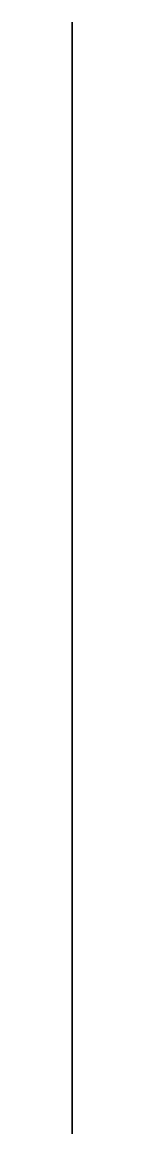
# Model space of a CAD drawing. Extents: x 0 to 0, y 1.26 to 2.12.
import ezdxf

# ---------------------------------------------------------------- set-up
doc = ezdxf.new("R2010")
doc.units = 0
doc.layers.add('DOORS', color=5, linetype='CONTINUOUS')

msp = doc.modelspace()

# ---------------------------------------------------------------- linework, layer by layer
at = {"layer": 'DOORS'}
for points in [[(0, 2.1, -0.92), (0, 2.12, -0.55), (0, 1.26, -0.66), (0, 1.43, -0.95)], [(0, 2.12, -0.55), (0, 1.89, 0.02), (0, 1.28, -0.1), (0, 1.26, -0.66)]]:
    msp.add_3dface(points, dxfattribs=at)

doc.saveas('drawing.dxf')
